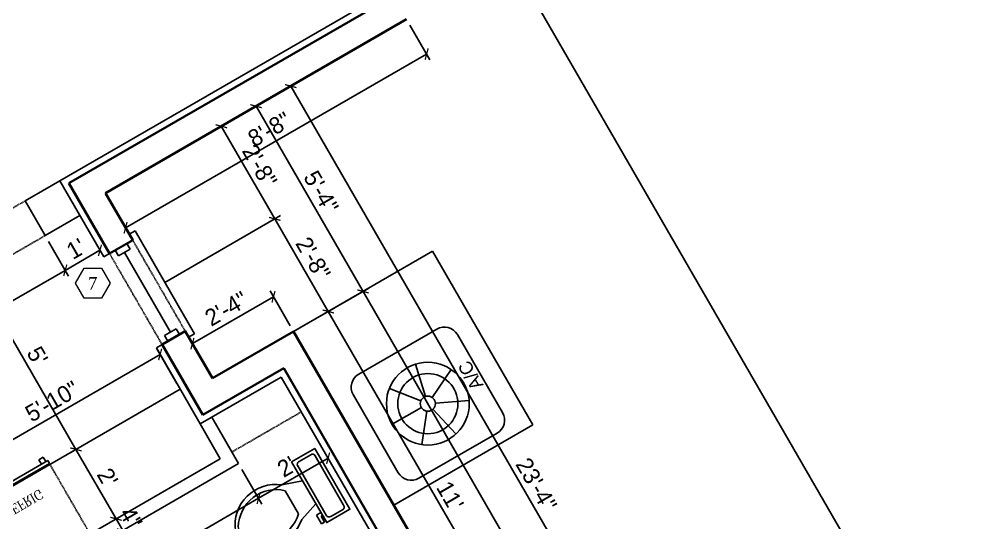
# Model space of a CAD drawing. Header units: inches. Extents: x 0 to 22102, y -19958 to 0.
# Drawn here: x 11081.9 to 11370.7, y -9878.8 to -9728.1 of the extents above; entities that cross this region are included whole.
import ezdxf
from ezdxf.enums import TextEntityAlignment as Align

# ---------------------------------------------------------------- set-up
doc = ezdxf.new("R2010")
doc.units = ezdxf.units.IN
doc.header["$MEASUREMENT"] = 0
doc.linetypes.add('HIDDEN', pattern=[0.375, 0.25, -0.125])
for name, color, linetype in [('CABINETS', 2, 'Continuous'), ('DIM-EXT', 5, 'Continuous'), ('DIM-INT', 5, 'Continuous'), ('HEADER-EXT', 5, 'HIDDEN'), ('HEADER-INT', 5, 'HIDDEN'), ('HVAC PADS', 3, 'Continuous'), ('HVAC UNITS', 5, 'Continuous'), ('PLUMBING', 1, 'Continuous'), ('ROOF', 3, 'Continuous'), ('SHELVES', 1, 'HIDDEN'), ('WALL-INT', 4, 'Continuous'), ('WINDOW GLASS', 4, 'Continuous'), ('WINDOW JAMB', 2, 'Continuous'), ('WINDOW SILL', 1, 'Continuous')]:
    doc.layers.add(name, color=color, linetype=linetype)
doc.layers.add('WALL-EXT', color=6, linetype='Continuous', lineweight=35)
doc.layers.add('window', color=160, linetype='Continuous', lineweight=5)
doc.styles.add('ARCHITXT', font='BOOKOS.TTF', dxfattribs={"height": 0.078125})
doc.styles.add('ROMANC', font='BOOKOS.TTF', dxfattribs={"width": 0.8})
doc.dimstyles.new('Ideal', dxfattribs={"dimscale": 0, "dimtxt": 5, "dimasz": 2.5, "dimexe": 2, "dimexo": 2, "dimgap": 1.5, "dimtad": 1, "dimdec": 4, "dimzin": 0, "dimdsep": 46, "dimlunit": 4, "dimtxsty": 'Standard', "dimblk": 'ARCHTICK', "dimcen": 2, "dimclrt": 1, "dimazin": 0, "dimtfac": 0.75, "dimtdec": 4, "dimtix": 1, "dimtofl": 0, "dimtmove": 2, "dimatfit": 3, "dimldrblk": 'OPEN30', "dimfxl": 1, "dimtolj": 1, "dimtzin": 0, "dimarcsym": 0})

# ---------------------------------------------------------------- blocks, each defined once
blk = doc.blocks.new('Toilet - top')
for p, q in [((9.5, -8), (9.5, -4)), ((-10, -10.5), (-8, -10.5)), ((-10, -11.5), (-10, -10.5)), ((-7, -11.5), (-10, -11.5)), ((-8, -10.5), (-8, -10)), ((-7, -10), (-7, -11.5)), ((-4, -10), (-6, -16)), ((4, -10), (6, -16)), ((4, -16), (-4, -16))]:
    blk.add_line(p, q)
blk.add_lwpolyline([(10.5, -10), (10.5, -2), (-10.5, -2), (-10.5, -10)], close=True)
for points in [[(-9.5, -4), (-9.5, -8)], [(8.5, -3), (-8.5, -3)], [(-8.5, -9), (8.5, -9)]]:
    blk.add_lwpolyline(points)
for centre, radius, start, end in [((-8.62, -3.88), 0.884, 81.8699, 188.1301), ((8.62, -3.88), 0.884, 351.8699, 98.1301), ((-8.62, -8.12), 0.884, 171.8699, 278.1301), ((8.62, -8.12), 0.884, 261.8699, 8.1301), ((3.52, -23.58), 12.17, 141.4691, 247.9714), ((4.2, -23.82), 11.33, 136.3677, 238.9468), ((-3.52, -23.58), 12.17, 292.0284, 38.5307), ((-4.2, -23.82), 11.33, 301.053, 43.6321), ((0, -29.88), 4, 245.7318, 294.2682), ((0, -31), 4, 254.8605, 285.1395)]:
    blk.add_arc(centre, radius, start, end)
blk = doc.blocks.new('UNDER-REFRIGERATOR')
for p, q in [((0.6, 26.89), (0.6, 25.29)), ((0.6, 26.89), (2.2, 26.89)), ((2.2, 26.89), (2.2, 25.29)), ((0, 25.29), (24, 25.29)), ((0, 25.29), (0, 24.29)), ((0, 24.29), (24, 24.29)), ((0.4, 24.29), (0.4, 23.99)), ((23.2, 24.29), (23.2, 23.99)), ((24, 25.29), (24, 24.29))]:
    blk.add_line(p, q)
at = {"linetype": 'HIDDEN'}
for p, q in [((0, 23.99), (24, 23.99)), ((0, 23.99), (0, -0.01)), ((24, 23.99), (24, -0.01)), ((0, -0.01), (24, -0.01))]:
    blk.add_line(p, q, dxfattribs=at)
at = {"style": 'ROMANC', "width": 0.8}
blk.add_text('REFRIG', height=3, rotation=180, dxfattribs=at).set_placement((19.14, 19.24))
blk = doc.blocks.new('AI24C')
at = {"color": 0, "linetype": 'ByBlock'}
for p, q in [((0.375, 0.5), (-0.375, 0.5)), ((-0.5, 0.375), (-0.5, -0.375)), ((0, 0.3438), (0, 0.0625)), ((0.5, -0.375), (0.5, 0.375)), ((-0.2688, 0.2143), (-0.0489, 0.039)), ((0.2688, 0.2143), (0.0489, 0.039)), ((-0.3351, -0.0765), (-0.0609, -0.0139)), ((-0.1491, -0.3097), (-0.0271, -0.0563)), ((0.1491, -0.3097), (0.0271, -0.0563)), ((0.3351, -0.0765), (0.0609, -0.0139)), ((-0.375, -0.5), (0.375, -0.5))]:
    blk.add_line(p, q, dxfattribs=at)
for radius in [0.3438, 0.25, 0.0625]:
    blk.add_circle((0, 0), radius, dxfattribs=at)
for centre, start, end in [((-0.375, 0.375), 90, 180), ((0.375, 0.375), 0, 90), ((-0.375, -0.375), 180, 270), ((0.375, -0.375), 270, 0)]:
    blk.add_arc(centre, 0.125, start, end, dxfattribs=at)
blk = doc.blocks.new('_ArchTick')
at = {"color": 0, "linetype": 'ByBlock', "lineweight": 100, "const_width": 0.15}
blk.add_lwpolyline([(-0.5, -0.5), (0.5, 0.5)], dxfattribs=at)
blk = doc.blocks.new('*D284')
at = {"layer": 'Defpoints', "color": 0, "transparency": 16777216}
for p in [(11174.34, -9815.54), (11163.95, -9821.54), (11229.95, -9935.85)]:
    blk.add_point(p, dxfattribs=at)
at = {"layer": 'DIM-EXT', "color": 0, "lineweight": -2, "transparency": 16777216}
for p, q in [((11165.68, -9820.54), (11176.07, -9814.54)), ((11240.34, -9929.85), (11174.34, -9815.54)), ((11231.68, -9934.85), (11242.07, -9928.85))]:
    blk.add_line(p, q, dxfattribs=at)
at = {"layer": 'DIM-EXT', "color": 0, "lineweight": -2, "transparency": 16777216, "xscale": 2.5, "yscale": 2.5, "zscale": 2.5}
for p, rotation in [((11174.34, -9815.54), 120.0000000000103), ((11240.34, -9929.85), 300.0000000000103)]:
    blk.add_blockref('_ArchTick', p, dxfattribs=dict(at, rotation=rotation))
at = {"layer": 'DIM-EXT', "color": 1, "transparency": 16777216, "insert": (11210.81, -9870.7), "char_height": 5, "attachment_point": 5, "rotation": 300}
blk.add_mtext("\\A1;11'", dxfattribs=at)
blk = doc.blocks.new('_Open30')
at = {"color": 0, "linetype": 'ByBlock', "lineweight": -2}
for p, q in [((-1, 0.27), (0, 0)), ((0, 0), (-1, -0.27)), ((0, 0), (-1, 0))]:
    blk.add_line(p, q, dxfattribs=at)
blk = doc.blocks.new('*D285')
at = {"layer": 'Defpoints', "color": 0, "transparency": 16777216}
for p in [(11158.34, -9787.83), (11123.7, -9807.83), (11163.95, -9821.54)]:
    blk.add_point(p, dxfattribs=at)
at = {"layer": 'DIM-EXT', "color": 0, "lineweight": -2, "transparency": 16777216}
for p, q in [((11125.43, -9806.83), (11160.07, -9786.83)), ((11174.34, -9815.54), (11158.34, -9787.83)), ((11165.68, -9820.54), (11176.07, -9814.54))]:
    blk.add_line(p, q, dxfattribs=at)
at = {"layer": 'DIM-EXT', "color": 0, "lineweight": -2, "transparency": 16777216, "xscale": 2.5, "yscale": 2.5, "zscale": 2.5}
for p, rotation in [((11158.34, -9787.83), 120.0000000000103), ((11174.34, -9815.54), 300.0000000000103)]:
    blk.add_blockref('_ArchTick', p, dxfattribs=dict(at, rotation=rotation))
at = {"layer": 'DIM-EXT', "color": 1, "transparency": 16777216, "insert": (11169.81, -9799.68), "char_height": 5, "attachment_point": 5, "rotation": 300}
blk.add_mtext('\\A1;2\'-8"', dxfattribs=at)
blk = doc.blocks.new('*D286')
at = {"layer": 'Defpoints', "color": 0, "transparency": 16777216}
for p in [(11142.34, -9760.11), (11142.34, -9760.11), (11123.7, -9807.83)]:
    blk.add_point(p, dxfattribs=at)
at = {"layer": 'DIM-EXT', "color": 0, "lineweight": -2, "transparency": 16777216}
for p, q in [((11158.34, -9787.83), (11142.34, -9760.11)), ((11125.43, -9806.83), (11160.07, -9786.83))]:
    blk.add_line(p, q, dxfattribs=at)
at = {"layer": 'DIM-EXT', "color": 0, "lineweight": -2, "transparency": 16777216, "xscale": 2.5, "yscale": 2.5, "zscale": 2.5}
for p, rotation in [((11142.34, -9760.11), 120.0000000000103), ((11158.34, -9787.83), 300.0000000000103)]:
    blk.add_blockref('_ArchTick', p, dxfattribs=dict(at, rotation=rotation))
at = {"layer": 'DIM-EXT', "color": 1, "transparency": 16777216, "insert": (11153.81, -9771.97), "char_height": 5, "attachment_point": 5, "rotation": 300}
blk.add_mtext('\\A1;2\'-8"', dxfattribs=at)
blk = doc.blocks.new('*D287')
at = {"layer": 'Defpoints', "color": 0, "transparency": 16777216}
for p in [(11152.73, -9754.11), (11184.73, -9809.54), (11163.95, -9821.54)]:
    blk.add_point(p, dxfattribs=at)
at = {"layer": 'DIM-EXT', "color": 0, "lineweight": -2, "transparency": 16777216}
for p, q in [((11152.73, -9754.11), (11184.73, -9809.54)), ((11165.68, -9820.54), (11186.47, -9808.54))]:
    blk.add_line(p, q, dxfattribs=at)
at = {"layer": 'DIM-EXT', "color": 0, "lineweight": -2, "transparency": 16777216, "xscale": 2.5, "yscale": 2.5, "zscale": 2.5}
for p, rotation in [((11152.73, -9754.11), 120.0000000000103), ((11184.73, -9809.54), 300.0000000000103)]:
    blk.add_blockref('_ArchTick', p, dxfattribs=dict(at, rotation=rotation))
at = {"layer": 'DIM-EXT', "color": 1, "transparency": 16777216, "insert": (11172.2, -9779.83), "char_height": 5, "attachment_point": 5, "rotation": 300}
blk.add_mtext('\\A1;5\'-4"', dxfattribs=at)
blk = doc.blocks.new('*D288')
at = {"layer": 'Defpoints', "color": 0, "transparency": 16777216}
for p in [(11163.95, -9821.54), (11288.73, -9989.67), (11267.95, -10001.67)]:
    blk.add_point(p, dxfattribs=at)
at = {"layer": 'DIM-EXT', "color": 0, "lineweight": -2, "transparency": 16777216}
for p, q in [((11165.68, -9820.54), (11186.47, -9808.54)), ((11184.73, -9809.54), (11288.73, -9989.67)), ((11269.68, -10000.67), (11290.47, -9988.67))]:
    blk.add_line(p, q, dxfattribs=at)
at = {"layer": 'DIM-EXT', "color": 0, "lineweight": -2, "transparency": 16777216, "xscale": 2.5, "yscale": 2.5, "zscale": 2.5}
for p, rotation in [((11184.73, -9809.54), 120.0000000000103), ((11288.73, -9989.67), 300.0000000000103)]:
    blk.add_blockref('_ArchTick', p, dxfattribs=dict(at, rotation=rotation))
at = {"layer": 'DIM-EXT', "color": 1, "transparency": 16777216, "insert": (11240.2, -9897.61), "char_height": 5, "attachment_point": 5, "rotation": 300}
blk.add_mtext('\\A1;17\'-4"', dxfattribs=at)
blk = doc.blocks.new('*D290')
at = {"layer": 'Defpoints', "color": 0, "transparency": 16777216}
for p in [(11163.13, -9748.11), (11303.13, -9990.6), (11247.05, -10022.98)]:
    blk.add_point(p, dxfattribs=at)
at = {"layer": 'DIM-EXT', "color": 0, "lineweight": -2, "transparency": 16777216}
for p, q in [((11163.13, -9748.11), (11303.13, -9990.6)), ((11248.78, -10021.98), (11304.86, -9989.6))]:
    blk.add_line(p, q, dxfattribs=at)
at = {"layer": 'DIM-EXT', "color": 0, "lineweight": -2, "transparency": 16777216, "xscale": 2.5, "yscale": 2.5, "zscale": 2.5}
for p, rotation in [((11163.13, -9748.11), 120.0000000000103), ((11303.13, -9990.6), 300.0000000000103)]:
    blk.add_blockref('_ArchTick', p, dxfattribs=dict(at, rotation=rotation))
at = {"layer": 'DIM-EXT', "color": 1, "transparency": 16777216, "insert": (11236.59, -9867.36), "char_height": 5, "attachment_point": 5, "rotation": 300}
blk.add_mtext('\\A1;23\'-4"', dxfattribs=at)
blk = doc.blocks.new('*D291')
at = {"layer": 'Defpoints', "color": 0, "transparency": 16777216}
for p in [(11157.95, -9811.15), (11163.95, -9821.54), (11133.7, -9825.15)]:
    blk.add_point(p, dxfattribs=at)
at = {"layer": 'DIM-EXT', "color": 0, "lineweight": -2, "transparency": 16777216}
for p, q in [((11162.95, -9819.81), (11156.95, -9809.41)), ((11133.7, -9825.15), (11157.95, -9811.15))]:
    blk.add_line(p, q, dxfattribs=at)
at = {"layer": 'DIM-EXT', "color": 0, "lineweight": -2, "transparency": 16777216, "xscale": 2.5, "yscale": 2.5, "zscale": 2.5}
for p, rotation in [((11157.95, -9811.15), 30.0000000000103), ((11133.7, -9825.15), 210.0000000000103)]:
    blk.add_blockref('_ArchTick', p, dxfattribs=dict(at, rotation=rotation))
at = {"layer": 'DIM-EXT', "color": 1, "transparency": 16777216, "insert": (11143.83, -9814.68), "char_height": 5, "attachment_point": 5, "rotation": 30}
blk.add_mtext('\\A1;2\'-4"', dxfattribs=at)
blk = doc.blocks.new('*D292')
at = {"layer": 'Defpoints', "color": 0, "transparency": 16777216}
for p in [(11197.77, -9728.11), (11203.77, -9738.51), (11113.7, -9790.51)]:
    blk.add_point(p, dxfattribs=at)
at = {"layer": 'DIM-EXT', "color": 0, "lineweight": -2, "transparency": 16777216}
for p, q in [((11198.77, -9729.85), (11204.77, -9740.24)), ((11113.7, -9790.51), (11203.77, -9738.51))]:
    blk.add_line(p, q, dxfattribs=at)
at = {"layer": 'DIM-EXT', "color": 0, "lineweight": -2, "transparency": 16777216, "xscale": 2.5, "yscale": 2.5, "zscale": 2.5}
for p, rotation in [((11203.77, -9738.51), 30.0000000000103), ((11113.7, -9790.51), 210.0000000000103)]:
    blk.add_blockref('_ArchTick', p, dxfattribs=dict(at, rotation=rotation))
at = {"layer": 'DIM-EXT', "color": 1, "transparency": 16777216, "insert": (11156.73, -9761.04), "char_height": 5, "attachment_point": 5, "rotation": 30}
blk.add_mtext('\\A1;8\'-8"', dxfattribs=at)
blk = doc.blocks.new('*D307')
at = {"layer": 'Defpoints', "color": 0, "transparency": 16777216}
for p in [(10991.68, -9519.16), (11368.94, -9952.6), (11247.05, -10022.98)]:
    blk.add_point(p, dxfattribs=at)
at = {"layer": 'DIM-EXT', "color": 0, "lineweight": -2, "transparency": 16777216}
for p, q in [((10993.41, -9518.16), (11088.68, -9463.16)), ((11086.94, -9464.16), (11368.94, -9952.6)), ((11248.78, -10021.98), (11370.68, -9951.6))]:
    blk.add_line(p, q, dxfattribs=at)
at = {"layer": 'DIM-EXT', "color": 0, "lineweight": -2, "transparency": 16777216, "xscale": 2.5, "yscale": 2.5, "zscale": 2.5}
for p, rotation in [((11086.94, -9464.16), 120.0000000000103), ((11368.94, -9952.6), 300.0000000000103)]:
    blk.add_blockref('_ArchTick', p, dxfattribs=dict(at, rotation=rotation))
at = {"layer": 'DIM-EXT', "color": 1, "transparency": 16777216, "insert": (11231.41, -9706.38), "char_height": 5, "attachment_point": 5, "rotation": 300}
blk.add_mtext("\\A1;47'", dxfattribs=at)
blk = doc.blocks.new('*D428')
at = {"layer": 'Defpoints', "color": 0, "transparency": 16777216}
for p in [(11089.65, -9792.85), (11058.47, -9810.85), (11064.47, -9821.24)]:
    blk.add_point(p, dxfattribs=at)
at = {"layer": 'DIM-INT', "color": 0, "lineweight": -2, "transparency": 16777216}
for p, q in [((11090.65, -9794.58), (11096.65, -9804.97)), ((11095.65, -9803.24), (11064.47, -9821.24)), ((11059.47, -9812.58), (11065.47, -9822.97))]:
    blk.add_line(p, q, dxfattribs=at)
at = {"layer": 'DIM-INT', "color": 0, "lineweight": -2, "transparency": 16777216, "xscale": 2.5, "yscale": 2.5, "zscale": 2.5}
for p, rotation in [((11095.65, -9803.24), 29.9999999999919), ((11064.47, -9821.24), 209.9999999999918)]:
    blk.add_blockref('_ArchTick', p, dxfattribs=dict(at, rotation=rotation))
at = {"layer": 'DIM-INT', "color": 1, "transparency": 16777216, "insert": (11078.06, -9808.77), "char_height": 5, "attachment_point": 5, "rotation": 30}
blk.add_mtext("\\A1;3'", dxfattribs=at)
blk = doc.blocks.new('*D432')
at = {"layer": 'Defpoints', "color": 0, "transparency": 16777216}
for p in [(11089.65, -9792.85), (11106.04, -9797.24), (11106.04, -9797.24)]:
    blk.add_point(p, dxfattribs=at)
at = {"layer": 'DIM-INT', "color": 0, "lineweight": -2, "transparency": 16777216}
for p, q in [((11090.65, -9794.58), (11096.65, -9804.97)), ((11095.65, -9803.24), (11106.04, -9797.24))]:
    blk.add_line(p, q, dxfattribs=at)
at = {"layer": 'DIM-INT', "color": 0, "lineweight": -2, "transparency": 16777216, "xscale": 2.5, "yscale": 2.5, "zscale": 2.5}
for p, rotation in [((11106.04, -9797.24), 30.00000000001032), ((11095.65, -9803.24), 210.0000000000103)]:
    blk.add_blockref('_ArchTick', p, dxfattribs=dict(at, rotation=rotation))
at = {"layer": 'DIM-INT', "color": 1, "transparency": 16777216, "insert": (11098.84, -9796.77), "char_height": 5, "attachment_point": 5, "rotation": 30}
blk.add_mtext("\\A1;1'", dxfattribs=at)
blk = doc.blocks.new('*D433')
at = {"layer": 'Defpoints', "color": 0, "transparency": 16777216}
for p in [(11130.04, -9838.81), (11063.42, -9863.41), (11069.42, -9873.81)]:
    blk.add_point(p, dxfattribs=at)
at = {"layer": 'DIM-INT', "color": 0, "lineweight": -2, "transparency": 16777216}
for p, q in [((11129.04, -9837.07), (11123.04, -9826.68)), ((11124.04, -9828.41), (11063.42, -9863.41)), ((11068.42, -9872.07), (11062.42, -9861.68))]:
    blk.add_line(p, q, dxfattribs=at)
at = {"layer": 'DIM-INT', "color": 0, "lineweight": -2, "transparency": 16777216, "xscale": 2.5, "yscale": 2.5, "zscale": 2.5}
for p, rotation in [((11124.04, -9828.41), 29.99999999991356), ((11063.42, -9863.41), 209.9999999999136)]:
    blk.add_blockref('_ArchTick', p, dxfattribs=dict(at, rotation=rotation))
at = {"layer": 'DIM-INT', "color": 1, "transparency": 16777216, "insert": (11091.73, -9842.45), "char_height": 5, "attachment_point": 5, "rotation": 30}
blk.add_mtext('\\A1;5\'-10"', dxfattribs=at)
blk = doc.blocks.new('*D447')
at = {"layer": 'Defpoints', "color": 0, "transparency": 16777216}
for p in [(11147.5, -9861.06), (11174.29, -9859.45), (11153.5, -9871.45)]:
    blk.add_point(p, dxfattribs=at)
at = {"layer": 'DIM-INT', "color": 0, "lineweight": -2, "transparency": 16777216}
for p, q in [((11174.29, -9859.45), (11153.5, -9871.45)), ((11148.5, -9862.79), (11154.5, -9873.18))]:
    blk.add_line(p, q, dxfattribs=at)
at = {"layer": 'DIM-INT', "color": 0, "lineweight": -2, "transparency": 16777216, "xscale": 2.5, "yscale": 2.5, "zscale": 2.5}
for p, rotation in [((11174.29, -9859.45), 30.00000000001037), ((11153.5, -9871.45), 210.0000000000103)]:
    blk.add_blockref('_ArchTick', p, dxfattribs=dict(at, rotation=rotation))
at = {"layer": 'DIM-INT', "color": 1, "transparency": 16777216, "insert": (11161.9, -9861.98), "char_height": 5, "attachment_point": 5, "rotation": 30}
blk.add_mtext("\\A1;2'", dxfattribs=at)
blk = doc.blocks.new('*D448')
at = {"layer": 'Defpoints', "color": 0, "transparency": 16777216}
for p in [(11147.5, -9861.06), (11089.42, -9908.45), (11089.42, -9908.45)]:
    blk.add_point(p, dxfattribs=at)
at = {"layer": 'DIM-INT', "color": 0, "lineweight": -2, "transparency": 16777216}
for p, q in [((11148.5, -9862.79), (11154.5, -9873.18)), ((11153.5, -9871.45), (11089.42, -9908.45))]:
    blk.add_line(p, q, dxfattribs=at)
at = {"layer": 'DIM-INT', "color": 0, "lineweight": -2, "transparency": 16777216, "xscale": 2.5, "yscale": 2.5, "zscale": 2.5}
for p, rotation in [((11153.5, -9871.45), 30.00000000001037), ((11089.42, -9908.45), 210.0000000000103)]:
    blk.add_blockref('_ArchTick', p, dxfattribs=dict(at, rotation=rotation))
at = {"layer": 'DIM-INT', "color": 1, "transparency": 16777216, "insert": (11119.46, -9886.48), "char_height": 5, "attachment_point": 5, "rotation": 30}
blk.add_mtext('\\A1;6\'-2"', dxfattribs=at)
blk = doc.blocks.new('*D453')
at = {"layer": 'Defpoints', "color": 0, "transparency": 16777216}
for p in [(11150.61, -9666.43), (11008.58, -9748.43), (11008.58, -9748.43)]:
    blk.add_point(p, dxfattribs=at)
at = {"layer": 'DIM-INT', "color": 0, "lineweight": -2, "transparency": 16777216}
blk.add_line((11150.61, -9666.43), (11008.58, -9748.43), dxfattribs=at)
at = {"layer": 'DIM-INT', "color": 0, "lineweight": -2, "transparency": 16777216, "xscale": 2.5, "yscale": 2.5, "zscale": 2.5}
for p, rotation in [((11150.61, -9666.43), 29.99999999999398), ((11008.58, -9748.43), 209.999999999994)]:
    blk.add_blockref('_ArchTick', p, dxfattribs=dict(at, rotation=rotation))
at = {"layer": 'DIM-INT', "color": 1, "transparency": 16777216, "insert": (11077.59, -9703.96), "char_height": 5, "attachment_point": 5, "rotation": 30}
blk.add_mtext('\\A1;13\'-8"', dxfattribs=at)
blk = doc.blocks.new('*D462')
at = {"layer": 'Defpoints', "color": 0, "transparency": 16777216}
for p in [(11110.86, -9877.59), (11112.86, -9881.06), (11112.86, -9881.06)]:
    blk.add_point(p, dxfattribs=at)
at = {"layer": 'DIM-INT', "color": 0, "lineweight": -2, "transparency": 16777216}
for p, q in [((11110.86, -9877.59), (11109.61, -9875.43)), ((11110.86, -9877.59), (11112.86, -9881.06)), ((11112.86, -9881.06), (11114.11, -9883.22))]:
    blk.add_line(p, q, dxfattribs=at)
at = {"layer": 'DIM-INT', "color": 0, "lineweight": -2, "transparency": 16777216, "xscale": 2.5, "yscale": 2.5, "zscale": 2.5}
for p, rotation in [((11110.86, -9877.59), 300.0000000000103), ((11112.86, -9881.06), 120.0000000000103)]:
    blk.add_blockref('_ArchTick', p, dxfattribs=dict(at, rotation=rotation))
at = {"layer": 'DIM-INT', "color": 1, "transparency": 16777216, "insert": (11115.33, -9877.32), "char_height": 5, "attachment_point": 5, "rotation": 300}
blk.add_mtext('\\A1;4"', dxfattribs=at)
blk = doc.blocks.new('*D470')
at = {"layer": 'Defpoints', "color": 0, "transparency": 16777216}
for p in [(11068.86, -9804.85), (11098.86, -9856.81), (11099.73, -9856.31)]:
    blk.add_point(p, dxfattribs=at)
at = {"layer": 'DIM-INT', "color": 0, "lineweight": -2, "transparency": 16777216}
for p, q in [((11068.86, -9804.85), (11098.86, -9856.81)), ((11098, -9857.31), (11097.13, -9857.81))]:
    blk.add_line(p, q, dxfattribs=at)
at = {"layer": 'DIM-INT', "color": 0, "lineweight": -2, "transparency": 16777216, "xscale": 2.5, "yscale": 2.5, "zscale": 2.5}
for p, rotation in [((11068.86, -9804.85), 120.0000000000103), ((11098.86, -9856.81), 300.0000000000103)]:
    blk.add_blockref('_ArchTick', p, dxfattribs=dict(at, rotation=rotation))
at = {"layer": 'DIM-INT', "color": 1, "transparency": 16777216, "insert": (11087.33, -9828.83), "char_height": 5, "attachment_point": 5, "rotation": 300}
blk.add_mtext("\\A1;5'", dxfattribs=at)
blk = doc.blocks.new('*D471')
at = {"layer": 'Defpoints', "color": 0, "transparency": 16777216}
for p in [(11099.73, -9856.31), (11110.86, -9877.59), (11110.86, -9877.59)]:
    blk.add_point(p, dxfattribs=at)
at = {"layer": 'DIM-INT', "color": 0, "lineweight": -2, "transparency": 16777216}
for p, q in [((11098, -9857.31), (11097.13, -9857.81)), ((11098.86, -9856.81), (11110.86, -9877.59))]:
    blk.add_line(p, q, dxfattribs=at)
at = {"layer": 'DIM-INT', "color": 0, "lineweight": -2, "transparency": 16777216, "xscale": 2.5, "yscale": 2.5, "zscale": 2.5}
for p, rotation in [((11098.86, -9856.81), 120.0000000000103), ((11110.86, -9877.59), 300.0000000000103)]:
    blk.add_blockref('_ArchTick', p, dxfattribs=dict(at, rotation=rotation))
at = {"layer": 'DIM-INT', "color": 1, "transparency": 16777216, "insert": (11108.33, -9865.2), "char_height": 5, "attachment_point": 5, "rotation": 300}
blk.add_mtext("\\A1;2'", dxfattribs=at)
blk = doc.blocks.new('Sm-wndw')
at = {"color": 125}
blk.add_lwpolyline([(-0.0541, 0.0938), (-0.1083, 0), (-0.0541, -0.0938), (0.0541, -0.0938), (0.1083, 0), (0.0541, 0.0938)], close=True, dxfattribs=at)
at = {"style": 'ARCHITXT'}
blk.add_attdef('OO', text='', height=0.0781, dxfattribs=at).set_placement((0, 0), align=Align.MIDDLE_CENTER)

msp = doc.modelspace()

# ---------------------------------------------------------------- linework, layer by layer
at = {"layer": 'CABINETS'}
msp.add_line((11130.04073, -9838.80654), (11069.41895, -9873.80654), dxfattribs=at)
at = {"layer": 'HEADER-EXT'}
for p, q in [((11115.82598, -9794.18588), (11131.57598, -9821.46568)), ((11124.64778, -9825.46568), (11108.89778, -9798.18588))]:
    msp.add_line(p, q, dxfattribs=at)
at = {"layer": 'HEADER-INT'}
for p, q in [((11052.47151, -9800.45271), (11083.64842, -9782.45271)), ((11089.64842, -9792.84501), (11058.47151, -9810.84501))]:
    msp.add_line(p, q, dxfattribs=at)
at = {"layer": 'HVAC PADS'}
for p, q in [((11163.94969, -9821.53859), (11205.51891, -9797.53859)), ((11235.51891, -9849.50011), (11205.51891, -9797.53859)), ((11193.94969, -9873.50011), (11235.51891, -9849.50011))]:
    msp.add_line(p, q, dxfattribs=at)
at = {"layer": 'ROOF'}
for p, q in [((11184.10737, -9724.45271), (11094.04073, -9776.45271)), ((11094.04073, -9776.45271), (11107.16573, -9799.18588)), ((11108.89778, -9798.18588), (11107.16573, -9799.18588)), ((11124.64778, -9825.46568), (11122.91573, -9826.46568)), ((11136.04073, -9849.19884), (11122.91573, -9826.46568)), ((11160.28944, -9835.19884), (11136.04073, -9849.19884)), ((11160.28944, -9835.19884), (11206.28944, -9914.87318))]:
    msp.add_line(p, q, dxfattribs=at)
at = {"layer": 'SHELVES'}
msp.add_line((11166.28944, -9845.59115), (11145.50483, -9857.59115), dxfattribs=at)
at = {"layer": 'WALL-EXT'}
for p, q in [((11186.83942, -9725.18476), (11096.77278, -9777.18476)), ((11197.76762, -9728.11296), (11107.70098, -9780.11296)), ((11096.77278, -9777.18476), (11108.89778, -9798.18588)), ((11107.70098, -9780.11296), (11115.82598, -9794.18588)), ((11108.89778, -9798.18588), (11115.82598, -9794.18588)), ((11124.64778, -9825.46568), (11131.57598, -9821.46568)), ((11139.70098, -9835.53859), (11131.57598, -9821.46568)), ((11163.94969, -9821.53859), (11139.70098, -9835.53859)), ((11163.94969, -9821.53859), (11214.94969, -9909.87318)), ((11136.77278, -9846.46679), (11124.64778, -9825.46568)), ((11161.02149, -9832.46679), (11136.77278, -9846.46679)), ((11161.02149, -9832.46679), (11208.02149, -9913.87318))]:
    msp.add_line(p, q, dxfattribs=at)
at = {"layer": 'WALL-INT'}
for p, q in [((11094.04073, -9776.45271), (11083.64842, -9782.45271)), ((11083.64842, -9782.45271), (11089.64842, -9792.84501)), ((11100.04073, -9786.84501), (11089.64842, -9792.84501)), ((11139.50483, -9847.19884), (11147.50483, -9861.05525)), ((11136.04073, -9849.19884), (11142.04073, -9859.59115)), ((11142.04073, -9859.59115), (11081.41895, -9894.59115)), ((11147.50483, -9861.05525), (11083.41895, -9898.05525))]:
    msp.add_line(p, q, dxfattribs=at)
at = {"layer": 'WINDOW GLASS'}
msp.add_line((11127.11188, -9821.73362), (11113.36188, -9797.91793), dxfattribs=at)
at = {"layer": 'WINDOW JAMB'}
for p, q in [((11114.09393, -9795.18588), (11110.62983, -9797.18588)), ((11115.09393, -9796.91793), (11114.09393, -9795.18588)), ((11111.62983, -9798.91793), (11110.62983, -9797.18588)), ((11115.09393, -9796.91793), (11111.62983, -9798.91793)), ((11128.84393, -9820.73362), (11125.37983, -9822.73362)), ((11128.84393, -9820.73362), (11129.84393, -9822.46568)), ((11125.37983, -9822.73362), (11126.37983, -9824.46568)), ((11129.84393, -9822.46568), (11126.37983, -9824.46568))]:
    msp.add_line(p, q, dxfattribs=at)
at = {"layer": 'WINDOW SILL'}
for p, q in [((11116.55803, -9791.45382), (11114.82598, -9792.45382)), ((11116.55803, -9791.45382), (11134.30803, -9822.19773)), ((11134.30803, -9822.19773), (11132.57598, -9823.19773))]:
    msp.add_line(p, q, dxfattribs=at)

# ---------------------------------------------------------------- block references
at = {"layer": 'HVAC UNITS', "xscale": -36, "yscale": 36, "zscale": 36, "rotation": 119.9999999999972}
msp.add_blockref('AI24C', (11204.12632, -9843.12654), dxfattribs=at)
at = {"layer": 'PLUMBING', "xscale": -1}
for name, p, rotation in [('UNDER-REFRIGERATOR', (11103.06333, -9882.08032), 29.99999999999613), ('Toilet - top', (11177.28944, -9864.64371), 300.0000000000001)]:
    msp.add_blockref(name, p, dxfattribs=dict(at, rotation=rotation))
at = {"layer": 'window'}
ref = msp.add_blockref('Sm-wndw', (11103.91813, -9807.06088), dxfattribs=dict(at, xscale=-48, yscale=48, zscale=48))
ref.add_attrib('OO', '7', dxfattribs={"layer": '0', "color": 0, "height": 3.75, "style": 'ARCHITXT'}).set_placement((11103.87512, -9807.12808), align=Align.MIDDLE_CENTER)

# ---------------------------------------------------------------- texts
at = {"layer": 'HVAC UNITS', "insert": (11212.95188, -9831.84477), "char_height": 4, "width": 37.9718, "attachment_point": 3, "rotation": 120}
msp.add_mtext('A/C', dxfattribs=at)

# ---------------------------------------------------------------- dimensions: what is measured, and where the dimension line sits
at = {"layer": 'DIM-EXT'}
for base, p1, p2, angle, picture, middle in [((11368.94454, -9952.60008), (10991.68174, -9519.16175), (11247.05146, -10022.97508), 120, '*D307', (11231.40864, -9706.38091)), ((11203.76762, -9738.50527), (11113.70098, -9790.50527), (11197.76762, -9728.11296), 210, '*D292', (11156.7343, -9761.04117)), ((11303.12661, -9990.60008), (11163.12661, -9748.11296), (11247.05146, -10022.97508), 120, '*D290', (11236.59071, -9867.35652)), ((11184.7343, -9809.53859), (11152.7343, -9754.11296), (11163.94969, -9821.53859), 120, '*D287', (11172.1984, -9779.82578)), ((11142.342, -9760.11296), (11123.70098, -9807.82578), (11142.342, -9760.11296), 300, '*D286', (11153.8061, -9771.96937)), ((11158.342, -9787.82578), (11163.94969, -9821.53859), (11123.70098, -9807.82578), 300, '*D285', (11169.8061, -9799.68218)), ((11157.94969, -9811.14628), (11133.70098, -9825.14628), (11163.94969, -9821.53859), 210, '*D291', (11143.82534, -9814.68218)), ((11288.7343, -9989.67187), (11163.94969, -9821.53859), (11267.94969, -10001.67187), 120, '*D288', (11240.1984, -9897.60523)), ((11174.342, -9815.53859), (11229.94969, -9935.85394), (11163.94969, -9821.53859), 300, '*D284', (11210.8061, -9870.69627))]:
    dim = msp.add_linear_dim(base=base, p1=p1, p2=p2, angle=angle, dimstyle='Ideal', override={"dimscale": 1, "dimtofl": 1, "dimfxl": 0.125}, dxfattribs=at)
    dim.commit()
    dim.dimension.update_dxf_attribs({"geometry": picture, "text_midpoint": middle})
at = {"layer": 'DIM-INT'}
for p1, p2, distance, picture, middle in [((11150.60737, -9666.42901), (11008.5792, -9748.42901), 0, '*D453', (11077.59329, -9703.9649)), ((11089.64842, -9792.84501), (11058.47151, -9810.84501), 12, '*D428', (11078.05996, -9808.77322)), ((11130.04073, -9838.80654), (11069.41895, -9873.80654), -12, '*D433', (11091.72984, -9842.45013))]:
    dim = msp.add_aligned_dim(p1=p1, p2=p2, distance=distance, dimstyle='Ideal', override={"dimscale": 1, "dimtad": 3, "dimtofl": 1, "dimfxl": 0.125}, dxfattribs=at)
    dim.commit()
    dim.dimension.update_dxf_attribs({"geometry": picture, "text_midpoint": middle})
for base, p1, p2, angle, picture, middle in [((11106.04073, -9797.23732), (11089.64842, -9792.84501), (11106.04073, -9797.23732), 30, '*D432', (11098.84457, -9796.77322)), ((11098.86381, -9856.80654), (11068.86381, -9804.84501), (11099.72984, -9856.30654), 120, '*D470', (11087.32791, -9828.82578)), ((11110.86381, -9877.59115), (11099.72984, -9856.30654), (11110.86381, -9877.59115), 120, '*D471', (11108.32791, -9865.19884)), ((11153.50483, -9871.44755), (11174.28944, -9859.44755), (11147.50483, -9861.05525), 30, '*D447', (11161.89713, -9861.98345)), ((11089.41895, -9908.44755), (11147.50483, -9861.05525), (11089.41895, -9908.44755), 30, '*D448', (11119.46189, -9886.48345)), ((11112.86381, -9881.05525), (11110.86381, -9877.59115), (11112.86381, -9881.05525), 120, '*D462', (11115.32791, -9877.3232))]:
    dim = msp.add_linear_dim(base=base, p1=p1, p2=p2, angle=angle, dimstyle='Ideal', override={"dimscale": 1, "dimtad": 3, "dimtofl": 1, "dimfxl": 0.125}, dxfattribs=at)
    dim.commit()
    dim.dimension.update_dxf_attribs({"geometry": picture, "text_midpoint": middle})

doc.saveas('drawing.dxf')
